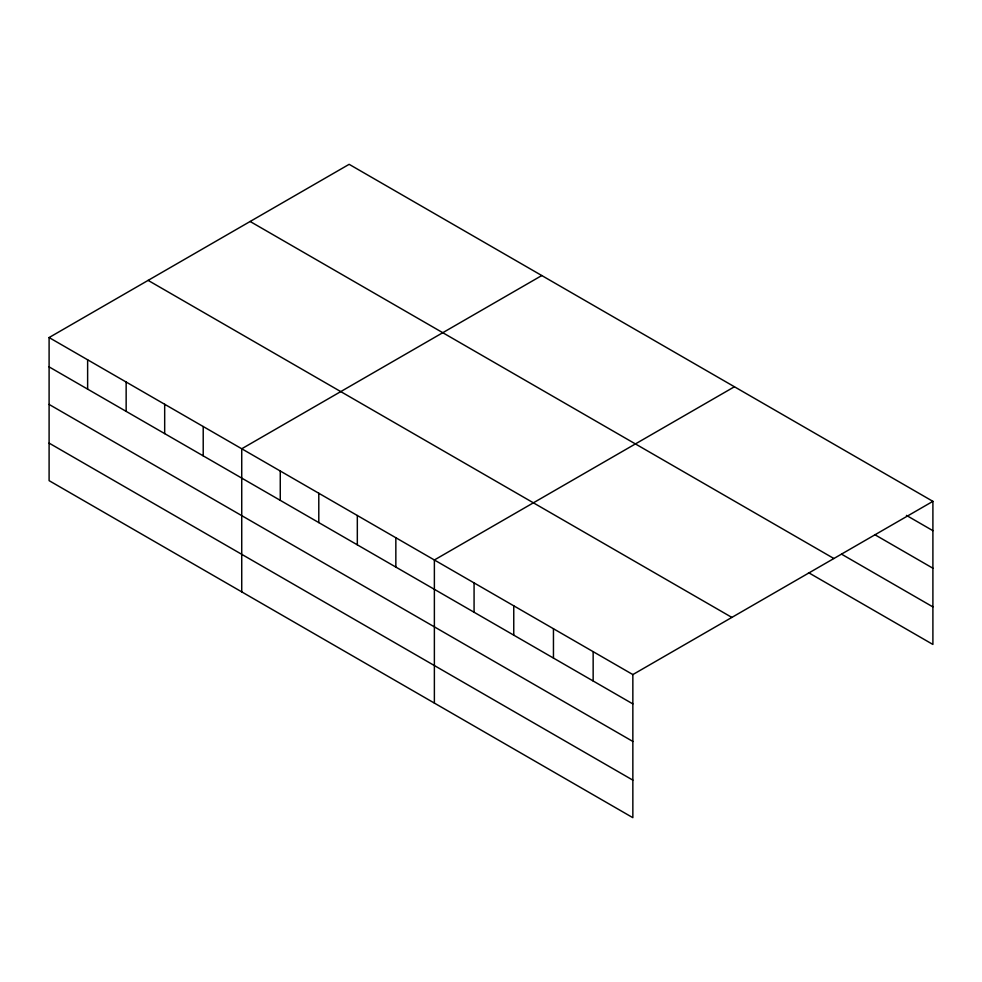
<?xml version="1.0" encoding="UTF-8"?>
<svg xmlns="http://www.w3.org/2000/svg" width="982" height="982" viewBox="0 0 982 982"><rect width="100%" height="100%" fill="white"/><g stroke="black" fill="none" stroke-linecap="round" stroke-linejoin="round"><path stroke-width="1.47" d="M49.1 337.55L632.85 674.573L632.85 817.675L49.1 480.652L49.1 337.55L349.15 164.325L932.9 501.348L932.9 644.45L808.517 572.641M541.794 275.537L241.732 448.774L241.732 591.876M734.426 386.761L434.375 559.986L434.375 703.087M632.85 674.573L932.9 501.348M906.435 515.39L932.9 530.673M874.68 534.601L932.9 568.222M841.599 554.192L932.9 606.901M250.14 221.49L833.878 558.513M148.122 280.386L731.86 617.408M49.1 366.887L632.85 703.91M49.1 404.424L632.85 741.447M49.1 443.115L632.85 780.138M593.153 651.655L593.153 680.992M553.455 628.738L553.455 658.075M513.758 605.82L513.758 635.158M474.073 582.903L474.073 612.24M395.844 537.743L395.844 567.08M357.325 515.501L357.325 544.826M318.794 493.259L318.794 522.584M280.263 471.016L280.263 500.341M203.213 426.532L203.213 455.857M164.681 404.277L164.681 433.614M126.15 382.035L126.15 411.372M87.631 359.793L87.631 389.13"/></g></svg>
